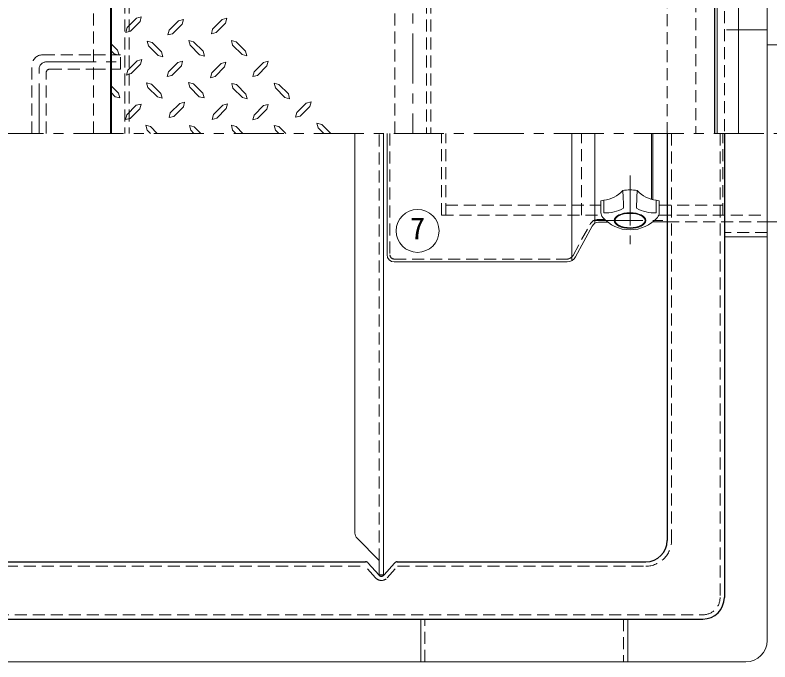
# Model space of a CAD drawing. Units: millimetres at full size, sheet at 1:7; details may follow other scales. Extents: x -1481 to 1354, y -996 to 971.
# Drawn here: x -119 to 409, y 61 to 514 of the extents above; entities that cross this region are included whole.
import ezdxf
from ezdxf.enums import TextEntityAlignment as Align

# ---------------------------------------------------------------- set-up
doc = ezdxf.new("R2010")
doc.units = ezdxf.units.MM
doc.header["$LTSCALE"] = 7
doc.linetypes.add('CHAIN1', pattern=[8, 5, -1, 1, -1])
doc.linetypes.add('DASHED1', pattern=[1.8, 1.2, -0.6])
doc.layers.add('0-0____1', color=4, linetype='Continuous', lineweight=9)
doc.styles.add('ＭＳ ゴシック', font='')
doc.styles.get('ＭＳ ゴシック').set_extended_font_data('MS Gothic')

msp = doc.modelspace()

# ---------------------------------------------------------------- linework, layer by layer
at = {"layer": '0-0____1', "color": 7, "lineweight": 18}
for p, q in [((386.958, 780.732), (386.958, 430.732)), ((371.958, 765.732), (371.958, 430.732)), ((406.958, 678.232), (406.958, 75.732)), ((386.958, 503.232), (406.958, 503.232)), ((430.958, 492.732), (406.958, 492.732)), ((118.458, 430.732), (118.458, 150.803)), ((138.458, 121.732), (138.458, 430.732)), ((140.958, 430.732), (140.958, 345.741)), ((325.958, 430.732), (325.958, 384.639)), ((326.958, 384.386), (326.958, 430.732)), ((290.588, 383.457), (290.588, 375.208)), ((292.588, 383.981), (292.588, 375.105)), ((329.327, 383.981), (329.327, 375.105)), ((331.327, 383.457), (331.327, 375.208)), ((284.536, 365.851), (272.824, 344.378)), ((288.926, 368.457), (295.496, 368.457)), ((326.958, 368.883), (326.958, 368.732)), ((336.958, 368.732), (326.958, 368.732)), ((430.958, 368.732), (406.958, 368.732)), ((406.958, 358.232), (376.958, 358.232)), ((145.958, 340.741), (267.067, 340.741)), ((119.922, 147.267), (135.458, 131.732)), ((135.458, 131.732), (135.458, 121.732)), ((138.458, 121.732), (135.458, 121.732)), ((164.458, 60.732), (164.458, 90.732)), ((309.458, 90.732), (309.458, 60.732)), ((-918.042, 60.732), (391.958, 60.732))]:
    msp.add_line(p, q, dxfattribs=at)
at = {"layer": '0-0____1', "color": 1, "lineweight": 40}
msp.add_line((-52.042, 430.732), (-52.042, 764.732), dxfattribs=at)
at = {"layer": '0-0____1', "color": 5, "lineweight": 25}
for p, q in [((369.958, 764.732), (369.958, 430.732)), ((336.958, 430.732), (336.958, 145.732)), ((376.958, 430.732), (376.958, 105.732)), ((-252.007, 130.732), (125.922, 130.732)), ((135.078, 121.583), (127.802, 129.88)), ((138.837, 121.583), (146.114, 129.88)), ((147.993, 130.732), (321.958, 130.732)), ((-888.042, 90.732), (361.958, 90.732))]:
    msp.add_line(p, q, dxfattribs=at)
at = {"layer": '0-0____1', "linetype": 'DASHED1'}
for p, q in [((376.958, 755.732), (376.958, 430.732)), ((356.958, 750.732), (356.958, 430.732)), ((-42.542, 724.732), (-42.542, 430.732)), ((168.458, 724.732), (168.458, 430.732)), ((336.958, 715.732), (336.958, 430.732)), ((386.958, 503.232), (376.958, 503.232)), ((-64.542, 485.732), (-45.542, 485.732)), ((-45.542, 475.732), (-45.542, 485.732)), ((-64.542, 475.732), (-45.542, 475.732)), ((135.458, 131.732), (135.458, 430.732)), ((142.958, 430.732), (142.958, 345.741)), ((178.958, 373.457), (178.958, 430.732)), ((181.958, 373.457), (181.958, 430.732)), ((276.958, 373.457), (276.958, 430.732)), ((375.958, 373.457), (375.958, 430.732)), ((181.958, 380.457), (290.588, 380.457)), ((331.327, 380.457), (375.958, 380.457)), ((178.958, 373.457), (290.905, 373.457)), ((293.198, 370.457), (288.926, 370.457)), ((331.011, 373.457), (406.958, 373.457)), ((271.068, 345.336), (282.781, 366.809)), ((336.958, 368.732), (406.958, 368.732)), ((406.958, 361.232), (376.958, 361.232)), ((145.958, 342.741), (267.007, 342.741)), ((167.458, 60.732), (167.458, 90.732)), ((306.458, 90.732), (306.458, 60.732))]:
    msp.add_line(p, q, dxfattribs=at)
at = {"layer": '0-0____1', "color": 7, "linetype": 'DASHED1', "lineweight": 18}
for p, q in [((-64.542, 430.732), (-64.542, 724.732)), ((-39.542, 724.732), (-39.542, 430.732)), ((146.458, 430.732), (146.458, 724.732)), ((171.458, 724.732), (171.458, 430.732)), ((-100.042, 485.732), (-64.542, 485.732)), ((-107.542, 430.732), (-107.542, 478.232)), ((-95.042, 475.732), (-64.542, 475.732)), ((-97.542, 430.732), (-97.542, 473.232)), ((339.958, 430.732), (339.958, 145.732)), ((373.958, 430.732), (373.958, 105.732)), ((132.823, 119.605), (125.696, 127.732)), ((141.093, 119.605), (148.22, 127.732)), ((148.22, 127.732), (321.958, 127.732)), ((-888.042, 93.732), (361.958, 93.732))]:
    msp.add_line(p, q, dxfattribs=at)
at = {"layer": '0-0____1', "linetype": 'CHAIN1'}
for p, q in [((158.958, 724.732), (158.958, 430.732)), ((-97.542, 480.732), (-45.542, 480.732)), ((-102.542, 430.732), (-102.542, 475.732)), ((-1086.376, 430.732), (631.958, 430.732)), ((310.958, 401.194), (310.958, 353.195)), ((284.958, 369.695), (336.958, 369.695))]:
    msp.add_line(p, q, dxfattribs=at)
at = {"layer": '0-0____1'}
for p, q in [((-34.455, 511.372), (-40.965, 504.757)), ((-31.935, 508.957), (-38.55, 502.237)), ((-34.455, 511.372), (-31.095, 512.212)), ((-31.935, 508.957), (-31.095, 512.212)), ((-4.95, 509.482), (-11.565, 502.867)), ((-2.535, 507.067), (-9.15, 500.452)), ((-4.95, 509.482), (-1.59, 510.427)), ((-2.535, 507.067), (-1.59, 510.427)), ((25.5, 510.322), (18.885, 503.707)), ((25.5, 510.322), (28.86, 511.267)), ((27.915, 507.907), (28.86, 511.267)), ((-41.91, 501.397), (-40.965, 504.757)), ((-38.55, 502.237), (-41.91, 501.397)), ((-47.58, 488.902), (-52.042, 493.364)), ((-26.895, 495.307), (-23.535, 494.362)), ((-26.055, 491.947), (-26.895, 495.307)), ((-19.335, 485.332), (-26.055, 491.947)), ((-16.92, 487.747), (-23.535, 494.362)), ((2.19, 495.727), (5.55, 494.782)), ((3.135, 492.367), (2.19, 495.727)), ((9.75, 485.752), (3.135, 492.367)), ((12.165, 488.167), (5.55, 494.782)), ((32.01, 495.727), (35.37, 494.887)), ((32.85, 492.472), (32.01, 495.727)), ((39.57, 485.857), (32.85, 492.472)), ((41.985, 488.272), (35.37, 494.887)), ((-49.995, 486.382), (-52.042, 488.429)), ((-49.995, 486.382), (-46.635, 485.542)), ((-47.58, 488.902), (-46.635, 485.542)), ((-16.92, 487.747), (-16.08, 484.387)), ((12.165, 488.167), (13.11, 484.807)), ((41.985, 488.272), (42.825, 484.912)), ((-33.93, 481.552), (-40.545, 474.937)), ((-33.93, 481.552), (-30.57, 482.497)), ((-31.515, 479.137), (-30.57, 482.497)), ((-19.335, 485.332), (-16.08, 484.387)), ((-5.475, 480.397), (-2.115, 481.237)), ((-2.955, 477.982), (-2.115, 481.237)), ((9.75, 485.752), (13.11, 484.807)), ((39.57, 485.857), (42.825, 484.912)), ((54.48, 480.397), (57.84, 481.237)), ((56.895, 477.982), (57.84, 481.237)), ((-31.515, 479.137), (-38.13, 472.522)), ((-5.475, 480.397), (-11.985, 473.782)), ((-2.955, 477.982), (-9.57, 471.262)), ((24.87, 479.662), (18.255, 473.047)), ((27.285, 477.247), (20.67, 470.632)), ((24.87, 479.662), (28.23, 480.607)), ((27.285, 477.247), (28.23, 480.607)), ((54.48, 480.397), (47.865, 473.782)), ((56.895, 477.982), (50.28, 471.262)), ((-41.385, 471.577), (-40.545, 474.937)), ((-38.13, 472.522), (-41.385, 471.577)), ((-12.93, 470.422), (-11.985, 473.782)), ((-9.57, 471.262), (-12.93, 470.422)), ((17.415, 469.687), (18.255, 473.047)), ((20.67, 470.632), (17.415, 469.687)), ((47.025, 470.422), (47.865, 473.782)), ((50.28, 471.262), (47.025, 470.422)), ((-27.315, 466.117), (-23.955, 465.277)), ((-26.37, 462.862), (-27.315, 466.117)), ((-17.34, 458.662), (-23.955, 465.277)), ((2.085, 466.327), (5.445, 465.382)), ((2.925, 462.967), (2.085, 466.327)), ((11.955, 458.872), (5.445, 465.382)), ((32.22, 465.697), (35.58, 464.857)), ((33.06, 462.442), (32.22, 465.697)), ((42.195, 458.242), (35.58, 464.857)), ((71.91, 458.347), (65.295, 464.962)), ((-46.95, 458.872), (-52.042, 463.964)), ((-19.755, 456.247), (-26.37, 462.862)), ((9.54, 456.352), (2.925, 462.967)), ((39.78, 455.827), (33.06, 462.442)), ((69.495, 455.827), (62.88, 462.547)), ((-49.365, 456.352), (-52.042, 459.412)), ((-49.365, 456.352), (-46.005, 455.512)), ((-46.95, 458.872), (-46.005, 455.512)), ((-19.755, 456.247), (-16.395, 455.302)), ((-17.34, 458.662), (-16.395, 455.302)), ((9.54, 456.352), (12.9, 455.512)), ((11.955, 458.872), (12.9, 455.512)), ((39.78, 455.827), (43.035, 454.882)), ((42.195, 458.242), (43.035, 454.882)), ((69.495, 455.827), (72.75, 454.987)), ((71.91, 458.347), (72.75, 454.987)), ((-34.56, 450.367), (-41.175, 443.752)), ((-34.56, 450.367), (-31.2, 451.207)), ((-32.145, 447.952), (-31.2, 451.207)), ((-4.11, 451.732), (-10.725, 445.117)), ((-1.59, 449.317), (-8.31, 442.597)), ((-4.11, 451.732), (-0.75, 452.572)), ((-1.59, 449.317), (-0.75, 452.572)), ((26.025, 450.472), (19.41, 443.857)), ((26.025, 450.472), (29.385, 451.312)), ((28.44, 448.057), (29.385, 451.312)), ((54.375, 450.157), (47.865, 443.542)), ((54.375, 450.157), (57.735, 450.997)), ((56.895, 447.742), (57.735, 450.997)), ((84.405, 451.942), (77.79, 445.327)), ((86.925, 449.527), (80.205, 442.807)), ((84.405, 451.942), (87.765, 452.782)), ((86.925, 449.527), (87.765, 452.782)), ((-42.12, 440.392), (-41.175, 443.752)), ((-32.145, 447.952), (-38.76, 441.232)), ((-11.565, 441.757), (-10.725, 445.117)), ((28.44, 448.057), (21.825, 441.337)), ((76.95, 441.967), (77.79, 445.327)), ((-38.76, 441.232), (-42.12, 440.392)), ((-8.31, 442.597), (-11.565, 441.757)), ((80.205, 442.807), (76.95, 441.967)), ((-27.945, 436.402), (-24.585, 435.457)), ((-27, 433.042), (-27.945, 436.402)), ((-19.86, 430.732), (-24.585, 435.457)), ((2.715, 436.192), (6.075, 435.352)), ((3.555, 432.937), (2.715, 436.192)), ((10.517, 430.732), (6.075, 435.352)), ((32.01, 436.402), (35.37, 435.457)), ((32.85, 433.042), (32.01, 436.402)), ((40.095, 430.732), (35.37, 435.457)), ((70.02, 430.732), (65.295, 435.457)), ((96.585, 430.732), (92.805, 434.512)), ((101.566, 430.732), (95.22, 436.927)), ((-24.69, 430.732), (-27, 433.042)), ((5.76, 430.732), (3.555, 432.937)), ((35.16, 430.732), (32.85, 433.042)), ((270.261, 341.716), (270.261, 430.732)), ((286.374, 430.732), (286.374, 367.756))]:
    msp.add_line(p, q, dxfattribs=at)
for points in [[(27.915, 507.907), (21.3, 501.292), (18.045, 500.347), (18.885, 503.707)], [(-9.15, 500.452), (-12.51, 499.612), (-11.565, 502.867)], [(62.88, 462.547), (61.935, 465.802), (65.295, 464.962)], [(21.825, 441.337), (18.57, 440.497), (19.41, 443.857)], [(56.895, 447.742), (50.28, 441.022), (46.92, 440.182), (47.865, 443.542)], [(65.19, 430.732), (62.88, 433.042), (61.935, 436.297), (65.295, 435.457)], [(92.805, 434.512), (91.86, 437.872), (95.22, 436.927)]]:
    msp.add_lwpolyline(points, dxfattribs=at)
at = {"layer": '0-0____1', "color": 7, "linetype": 'DASHED1', "lineweight": 18}
msp.add_lwpolyline([(-258.907, 119.605), (-251.78, 127.732), (125.696, 127.732)], dxfattribs=at)
at = {"layer": '0-0____1', "color": 7, "lineweight": 18}
msp.add_circle((162.308, 362.442), 15, dxfattribs=at)
at = {"layer": '0-0____1', "color": 7, "linetype": 'DASHED1', "lineweight": 18}
for centre, radius, start, end in [((-100.042, 478.232), 7.5, 90, 180), ((-95.042, 473.232), 2.5, 90, 180), ((321.958, 145.732), 18, 270, 0), ((136.958, 123.232), 5.5, 221.25117, 318.74883), ((361.958, 105.732), 12, 270, 0)]:
    msp.add_arc(centre, radius, start, end, dxfattribs=at)
at = {"layer": '0-0____1', "linetype": 'CHAIN1'}
msp.add_arc((-97.542, 475.732), 5, 90, 180, dxfattribs=at)
at = {"layer": '0-0____1', "color": 7, "lineweight": 18}
for centre, radius, start, end in [((310.958, 368.867), 22.327, 77.05918, 102.94082), ((290.078, 405.803), 21.966, 276.56165, 316.29764), ((-336.331, 358.342), 643.1, 1.7816, 2.87754), ((958.246, 358.342), 643.1, 177.12246, 178.2184), ((331.837, 405.803), 21.966, 223.70236, 263.43835), ((293.593, 376.077), 7.968, 97.24301, 112.15352), ((328.323, 376.077), 7.968, 67.84648, 82.75699), ((295.588, 375.208), 5, 180, 220.94225), ((294.207, 399.535), 24.484, 266.20738, 300.02241), ((327.708, 399.535), 24.484, 239.97759, 273.79262), ((326.327, 375.208), 5, 319.05775, 0), ((310.958, 388.542), 25.347, 220.94225, 319.05775), ((288.926, 363.457), 5, 90, 151.38954), ((145.958, 345.741), 5, 180, 270), ((266.678, 347.73), 7, 273.17983, 331.38954), ((123.458, 150.803), 5, 180, 225), ((391.958, 75.732), 15, 270, 0)]:
    msp.add_arc(centre, radius, start, end, dxfattribs=at)
at = {"layer": '0-0____1', "linetype": 'DASHED1'}
for centre, radius, start, end in [((288.926, 363.457), 7, 90, 151.38954), ((145.958, 345.741), 3, 180, 270), ((266.678, 347.73), 5, 273.76262, 331.38954)]:
    msp.add_arc(centre, radius, start, end, dxfattribs=at)
at = {"layer": '0-0____1', "color": 5, "lineweight": 25}
for centre, radius, start, end in [((321.958, 145.732), 15, 270, 0), ((125.922, 128.232), 2.5, 41.25117, 90), ((147.993, 128.232), 2.5, 90, 138.74883), ((136.958, 123.232), 2.5, 221.25117, 318.74883), ((361.958, 105.732), 15, 270, 0)]:
    msp.add_arc(centre, radius, start, end, dxfattribs=at)
at = {"layer": '0-0____1', "color": 7, "lineweight": 18}
for major_axis, ratio in [((11, 0), 0.5), ((10.5, 0), 0.47619)]:
    msp.add_ellipse((310.958, 369.695), major_axis=major_axis, ratio=ratio, dxfattribs=at)

# ---------------------------------------------------------------- texts
at = {"layer": '0-0____1', "color": 7, "style": 'ＭＳ ゴシック'}
msp.add_text('7', height=15.4, dxfattribs=at).set_placement((157.058, 351.942), align=Align.BOTTOM_LEFT)

doc.saveas('drawing.dxf')
